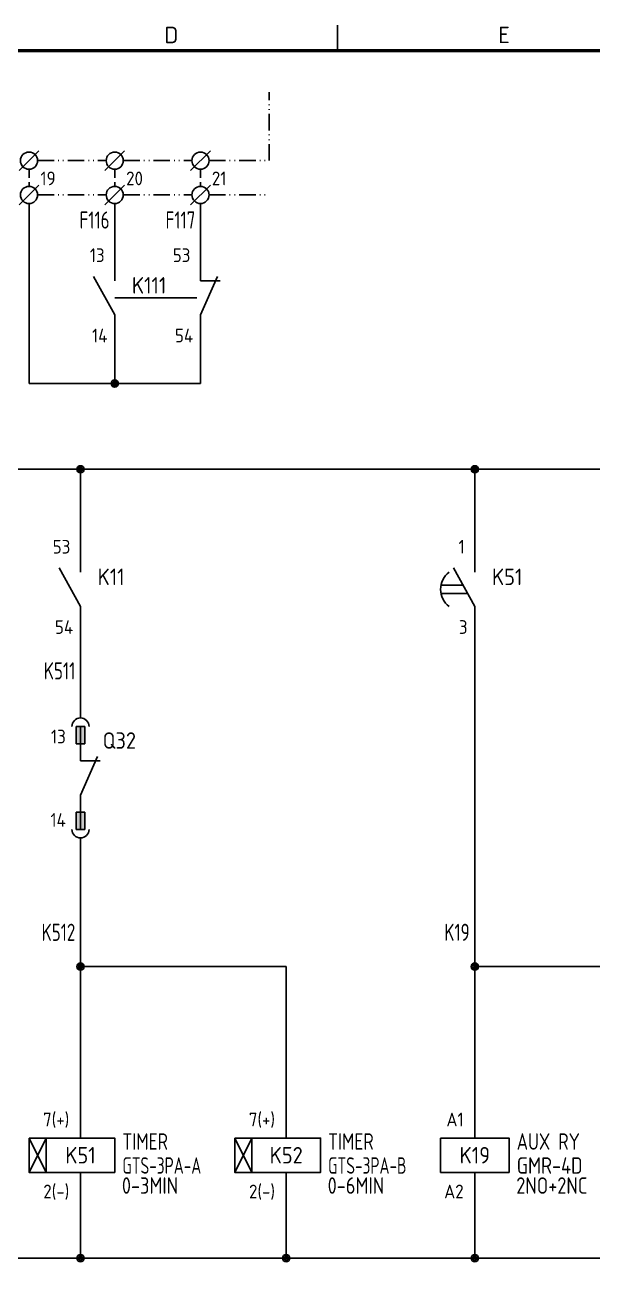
# Model space of a CAD drawing. Header units: millimetres. Extents: x 0 to 556, y 1 to 306.
# Drawn here: x 164.4 to 247.2, y 103.8 to 287.2 of the extents above; entities that cross this region are included whole.
import ezdxf
from ezdxf.enums import TextEntityAlignment as Align

# ---------------------------------------------------------------- set-up
doc = ezdxf.new("R2010")
doc.units = ezdxf.units.MM
doc.linetypes.add('ACAD_ISO12W100', pattern=[21, 12, -3, 0, -3, 0, -3])
doc.linetypes.add('HIDDEN', pattern=[0.375, 0.25, -0.125])
for name, color, linetype in [('LINK', 7, 'Continuous'), ('MISC', 7, 'Continuous'), ('Sheet Line', 3, 'Continuous'), ('Sheet Text', 2, 'Continuous'), ('SYMS', 7, 'Continuous'), ('TAGS', 7, 'Continuous'), ('TERMS', 7, 'Continuous'), ('WIRE_YELLOW', 2, 'Continuous'), ('WIREFIXED', 7, 'Continuous')]:
    doc.layers.add(name, color=color, linetype=linetype)
doc.layers.add('Sheet Out Line', color=2, linetype='Continuous', lineweight=50)
doc.styles.add('WD', font='ISOCP2.shx')
doc.styles.add('WD_IEC', font='ISOCP2.shx', dxfattribs={"width": 1.1, "height": 2.4, "bigfont": 'whgtxt.shx'})

# ---------------------------------------------------------------- blocks, each defined once
blk = doc.blocks.new('HT0_TB1')
blk.add_circle((0, 0), 1.25)
at = {"layer": 'SYMS'}
blk.add_line((-1.44, -1.44), (1.44, 1.44), dxfattribs=at)
at = {"flags": 1}
for tag, p, height, style in [('X4LINK', (-1.25, 0), 0.01, 'WD'), ('X4TERM01', (-1.25, 0), 0.25, 'WD_IEC'), ('X2TERM01', (0, 1.25), 0.25, 'WD_IEC'), ('X1LINK', (1.25, 0), 0.01, 'WD'), ('X1TERM01', (1.25, 0), 0.25, 'WD_IEC'), ('X8TERM01', (0, -1.25), 0.25, 'WD_IEC')]:
    blk.add_attdef(tag, p, '', height=height, dxfattribs=dict(at, style=style))
blk = doc.blocks.new('HT0W_TB1')
blk.add_circle((0, 0), 1.25)
at = {"layer": 'SYMS'}
blk.add_line((-1.44, -1.44), (1.44, 1.44), dxfattribs=at)
at = {"style": 'WD_IEC', "flags": 1}
for tag, p in [('INST', (-1.04, 7.87)), ('LOC', (-1.04, 4.87))]:
    blk.add_attdef(tag, text='', height=2.5, dxfattribs=at).set_placement(p, align=Align.BOTTOM_RIGHT)
at = {"style": 'WD_IEC'}
blk.add_attdef('TAGSTRIP', text='', height=2.5, dxfattribs=at).set_placement((-1.04, 1.87), align=Align.BOTTOM_RIGHT)
blk.add_attdef('TERM01', text='', height=2, dxfattribs=at).set_placement((1.66, 0.81), align=Align.BOTTOM_LEFT)
at = {"flags": 1}
for tag, p, height, style in [('X4LINK', (-1.25, 0), 0.01, 'WD'), ('X4TERM01', (-1.25, 0), 0.25, 'WD_IEC'), ('STRIPSEQ', (-0.02, -0.02), 0.025, 'WD_IEC'), ('X2TERM01', (0, 1.25), 0.25, 'WD_IEC'), ('X1LINK', (1.25, 0), 0.01, 'WD'), ('X1TERM01', (1.25, 0), 0.25, 'WD_IEC'), ('LINKTERM', (-0.02, -0.06), 0.025, 'WD_IEC'), ('X8TERM01', (0, -1.25), 0.25, 'WD_IEC')]:
    blk.add_attdef(tag, p, '', height=height, dxfattribs=dict(at, style=style))
at = {"style": 'WD_IEC', "flags": 1}
for tag, height, p in [('CAT', 1, (-1.95, -2.37)), ('MFG', 1, (-2.09, -3.63)), ('ASSYCODE', 1, (-2.04, -4.92)), ('DESC1', 2, (-1.78, -7.62)), ('DESC2', 2, (-1.78, -10.06)), ('DESC3', 2, (-1.78, -12.55))]:
    blk.add_attdef(tag, text='', height=height, dxfattribs=at).set_placement(p, align=Align.RIGHT)
blk = doc.blocks.new('LSSA3')
at = {"layer": 'Sheet Line'}
blk.add_line((210, 283.5), (210, 287.25), dxfattribs=at)
at = {"layer": 'Sheet Out Line'}
blk.add_lwpolyline([(16, 6.5), (404, 6.5), (404, 283.5), (16, 283.5)], close=True, dxfattribs=at)
at = {"style": 'WD_IEC', "width": 1.1}
for tag, height, p in [('DESC4', 2.4, (57.5, 39.5)), ('CUSTOMERS31', 3.8, (219, 38)), ('TITLE1', 3.6, (333, 37.5)), ('CUSTOMERS21', 3.8, (219, 35.25)), ('DESC3', 2.4, (57.5, 33.5)), ('CUSTOMERS32', 3.8, (219, 32.5)), ('TITLE2', 3.6, (333, 32.5)), ('CUSTOMERS22', 3.8, (219, 29.75)), ('RN', 3.5, (398, 28.75)), ('DESC2', 2.4, (57.5, 27.5)), ('CUSTOMERS33', 3.8, (219, 27)), ('TITLE3', 3.6, (333, 27.5)), ('DESC1', 2.4, (57.5, 21.5)), ('WORKNO', 3.5, (365.5, 18.5)), ('FILE', 2.4, (314, 18.5)), ('DESC0', 2.4, (57.5, 15.5)), ('SHN', 2.4, (395, 12)), ('TSH', 2.4, (401, 9))]:
    blk.add_attdef(tag, text='', height=height, dxfattribs=at).set_placement(p, align=Align.MIDDLE_CENTER)
at = {"style": 'WD_IEC'}
for tag, p in [('DATE4', (96.5, 39.5)), ('DRWN4', (111.5, 39.5)), ('DSGN4', (126.5, 39.5)), ('CHKD4', (141.5, 39.5)), ('APPD4', (156.5, 39.5)), ('DATE3', (96.5, 33.5)), ('DRWN3', (111.5, 33.5)), ('DSGN3', (126.5, 33.5)), ('CHKD3', (141.5, 33.5)), ('APPD3', (156.5, 33.5)), ('DATE2', (96.5, 27.5)), ('DRWN2', (111.5, 27.5)), ('DSGN2', (126.5, 27.5)), ('CHKD2', (141.5, 27.5)), ('APPD2', (156.5, 27.5)), ('DATE1', (96.5, 21.5)), ('DRWN1', (111.5, 21.5)), ('DSGN1', (126.5, 21.5)), ('CHKD1', (141.5, 21.5)), ('APPD1', (156.5, 21.5)), ('DATE0', (96.5, 15.5)), ('DRWN0', (111.5, 15.5)), ('DSGN0', (126.5, 15.5)), ('CHKD0', (141.5, 15.5)), ('APPD0', (156.5, 15.5))]:
    blk.add_attdef(tag, text='', height=2.4, dxfattribs=at).set_placement(p, align=Align.MIDDLE_CENTER)
at = {"style": 'WD_IEC', "width": 1.1}
for tag, p in [('DWG1ST', (345, 10.5)), ('DWGNO', (373.49, 10.5))]:
    blk.add_attdef(tag, text='', height=3.5, dxfattribs=at).set_placement(p, align=Align.MIDDLE_LEFT)
at = {"style": 'WD_IEC', "width": 1.1, "flags": 9}
blk.add_attdef('WD_TB', (0, 0), '', height=2.4, dxfattribs=at)
at = {"layer": 'Sheet Text', "style": 'WD_IEC', "width": 1.1}
for s, p in [('D', (185.75, 284.62)), ('E', (234.25, 284.62))]:
    blk.add_text(s, height=2.4, dxfattribs=at).set_placement(p, align=Align.CENTER)
blk = doc.blocks.new('WDDOT')
for radius in [0.529, 0.33, 0.164]:
    blk.add_circle((0, 0), radius)
blk = doc.blocks.new('VB421_AUXCONTACT1')
for p, q in [((0, 7.5), (0, 2.5)), ((0, -2.5), (-3.12, 3.12)), ((0, -2.5), (0, -7.5))]:
    blk.add_line(p, q)
at = {"style": 'WD_IEC', "flags": 1}
for tag, p, height in [('X2TERM01', (0, 7.5), 0.34), ('X4LINK', (-2.75, 0), 0.32), ('X1LINK', (0, 0), 0.34), ('X8TERM02', (0, -7.5), 0.34)]:
    blk.add_attdef(tag, p, '', height=height, dxfattribs=at)
at = {"linetype": 'Continuous', "style": 'WD_IEC'}
for tag, p in [('TERM01', (-1.47, 5.21)), ('TERM02', (-1.06, -6.5))]:
    blk.add_attdef(tag, text='', height=2, dxfattribs=at).set_placement(p, align=Align.RIGHT)
at = {"style": 'WD_IEC'}
for tag, p in [('TAG2', (2.5, 0.62)), ('TEXT1', (2.5, -2.89)), ('TEXT2', (2.5, -6.09))]:
    blk.add_attdef(tag, p, '', height=2.4, dxfattribs=at)
for tag, p in [('INST', (-2.43, -9.12)), ('LOC', (-2.58, -10.73))]:
    blk.add_attdef(tag, text='', height=1, dxfattribs=at).set_placement(p, align=Align.RIGHT)
at = {"style": 'WD_IEC', "flags": 1}
for tag, p in [('FAMILY', (-2.53, -13.64)), ('XREF', (-2.58, -12.19)), ('CONTACT', (-2.6, -15.24))]:
    blk.add_attdef(tag, text='', height=1, dxfattribs=at).set_placement(p, align=Align.RIGHT)
blk = doc.blocks.new('VB422_AUXCONTACT1')
for p, q in [((0, 7.5), (0, 2.5)), ((0, -2.5), (2.5, 3.12)), ((0, 2.5), (2.87, 2.5)), ((0, -2.5), (0, -7.5))]:
    blk.add_line(p, q)
at = {"style": 'WD_IEC', "flags": 1}
for tag, p, height in [('X2TERM01', (0, 7.5), 0.34), ('X4LINK', (-0.55, 0), 0.32), ('X1LINK', (1.92, 0), 0.32), ('X8TERM02', (0, -7.5), 0.34)]:
    blk.add_attdef(tag, p, '', height=height, dxfattribs=at)
at = {"linetype": 'Continuous', "style": 'WD_IEC'}
for tag, p in [('TERM01', (-1.47, 5.21)), ('TERM02', (-1.06, -6.5))]:
    blk.add_attdef(tag, text='', height=2, dxfattribs=at).set_placement(p, align=Align.RIGHT)
at = {"style": 'WD_IEC'}
for tag, p in [('TAG2', (4.38, 0.62)), ('TEXT1', (4.38, -2.89)), ('TEXT2', (4.38, -6.09))]:
    blk.add_attdef(tag, p, '', height=2.4, dxfattribs=at)
for tag, p in [('INST', (-2.43, -9.12)), ('LOC', (-2.58, -10.73))]:
    blk.add_attdef(tag, text='', height=1, dxfattribs=at).set_placement(p, align=Align.RIGHT)
at = {"style": 'WD_IEC', "flags": 1}
for tag, p in [('FAMILY', (-2.53, -13.64)), ('XREF', (-2.58, -12.19)), ('CONTACT', (-2.6, -15.24))]:
    blk.add_attdef(tag, text='', height=1, dxfattribs=at).set_placement(p, align=Align.RIGHT)
blk = doc.blocks.new('VJ31_TIMER_COIL1')
for p, q in [((0, 2.5), (0, 7.5)), ((-7.5, -2.5), (-5, 2.5)), ((-7.5, 2.5), (-5, -2.5)), ((0, -2.5), (0, -7.5))]:
    blk.add_line(p, q)
for points in [[(-7.5, 2.5), (-7.5, -2.5), (-5, -2.5), (-5, 2.5)], [(-5, 2.5), (-5, -2.5), (5, -2.5), (5, 2.5)]]:
    blk.add_lwpolyline(points, close=True)
at = {"flags": 1}
for tag, p, height, style in [('X2TERM01', (0, 7.5), 0.08, 'WD'), ('X4LINK', (-7.5, 0), 0.32, 'WD_IEC'), ('INST', (1.91, -4.61), 1, 'WD'), ('LOC', (1.75, -5.81), 1, 'WD'), ('CAT', (1.81, -7.11), 1, 'WD'), ('X8TERM02', (0, -7.5), 0.08, 'WD'), ('MFG', (1.68, -9.67), 1, 'WD'), ('FAMILY', (1.87, -8.35), 1, 'WD'), ('ASSYCODE', (1.66, -10.93), 1, 'WD'), ('WDTAGALT', (1.66, -12.18), 1, 'WD')]:
    blk.add_attdef(tag, p, '', height=height, dxfattribs=dict(at, style=style))
at = {"style": 'WD_IEC'}
for tag, p in [('TERM01', (-1.63, 4.2)), ('TERM02', (-1.63, -6.29))]:
    blk.add_attdef(tag, text='', height=2, dxfattribs=at).set_placement(p, align=Align.RIGHT)
for tag, p, width in [('RATING12', (6.11, 0.8), 0.85), ('RATING11', (6.11, -2.7), 0.9), ('TEXT1', (6.04, -5.62), 0.9)]:
    blk.add_attdef(tag, p, '', height=2.4, dxfattribs=dict(at, width=width))
blk.add_attdef('TAG1', text='', height=2.4, dxfattribs=at).set_placement((0, 0), align=Align.MIDDLE_CENTER)
at = {"style": 'WD_IEC', "width": 0.9, "flags": 1}
blk.add_attdef('X1LINK', (5, 0), '', height=0.32, dxfattribs=at)
at = {"lineweight": 9, "style": 'WD_IEC'}
for tag, p in [('NO', (-5.5, -16.5)), ('NC', (-5.5, -20))]:
    blk.add_attdef(tag, text='', height=2.5, dxfattribs=at).set_placement(p, align=Align.TOP_RIGHT)
for tag, p in [('XREFNO', (-4, -16.5)), ('XREFNC', (-4, -20))]:
    blk.add_attdef(tag, text='', height=2.5, dxfattribs=at).set_placement(p, align=Align.TOP_LEFT)
blk = doc.blocks.new('VJ11_AUXRY_Q1')
for p, q in [((0, 2.5), (0, 7.5)), ((0, -2.5), (0, -7.5))]:
    blk.add_line(p, q)
blk.add_lwpolyline([(-5, 2.5), (-5, -2.5), (5, -2.5), (5, 2.5)], close=True)
at = {"style": 'WD_IEC', "flags": 1}
for tag, p, height in [('X2TERM01', (0, 7.5), 0.32), ('X4LINK', (-5, 0), 0.32), ('X1LINK', (5, 0), 0.32), ('INST', (2.17, -4.46), 1), ('LOC', (2.14, -5.76), 1), ('X8TERM02', (0, -7.5), 0.32), ('FAMILY', (2.27, -7.15), 1), ('CAT', (2.31, -9.98), 1), ('MFG', (2.34, -8.68), 1), ('ASSYCODE', (2.25, -11.11), 1), ('WDTAGALT', (2.25, -12.35), 1), ('PEER_PINLIST', (2.25, -13.65), 1)]:
    blk.add_attdef(tag, p, '', height=height, dxfattribs=at)
at = {"style": 'WD_IEC'}
for tag, p in [('TERM01', (-1.63, 4.2)), ('TERM02', (-1.63, -6.29))]:
    blk.add_attdef(tag, text='', height=2, dxfattribs=at).set_placement(p, align=Align.RIGHT)
for tag, p, width in [('RATING12', (6.11, 0.8), 0.85), ('RATING11', (6.11, -2.7), 0.9), ('RATING1', (6.04, -5.62), 0.9)]:
    blk.add_attdef(tag, p, '', height=2.4, dxfattribs=dict(at, width=width))
blk.add_attdef('TAG1', text='', height=2.4, dxfattribs=at).set_placement((0, 0), align=Align.MIDDLE_CENTER)
at = {"lineweight": 9, "style": 'WD_IEC'}
for tag, p in [('NO', (-5.5, -16.5)), ('NC', (-5.5, -20))]:
    blk.add_attdef(tag, text='', height=2.5, dxfattribs=at).set_placement(p, align=Align.TOP_RIGHT)
for tag, p in [('XREFNO', (-4, -16.5)), ('XREFNC', (-4, -20))]:
    blk.add_attdef(tag, text='', height=2.5, dxfattribs=at).set_placement(p, align=Align.TOP_LEFT)
blk = doc.blocks.new('VJ321_TIMER1')
for p, q in [((0, 7.5), (0, 2.5)), ((0, -2.5), (-3.12, 3.12)), ((-4.94, 0.62), (-1.74, 0.62)), ((-4.94, -0.62), (-1.04, -0.62)), ((0, -2.5), (0, -7.5))]:
    blk.add_line(p, q)
blk.add_arc((-1.88, 0), 3.12, 126.8699, 233.1301)
at = {"style": 'WD_IEC', "flags": 1}
for tag, p in [('X2TERM01', (0, 7.5)), ('X4LINK', (-5.75, 0)), ('X1LINK', (-0.5, 0)), ('X8TERM02', (0, -7.5))]:
    blk.add_attdef(tag, p, '', height=0.32, dxfattribs=at)
at = {"linetype": 'Continuous', "style": 'WD_IEC'}
for tag, p in [('TERM01', (-1.47, 5.21)), ('TERM02', (-1.06, -6.5))]:
    blk.add_attdef(tag, text='', height=2, dxfattribs=at).set_placement(p, align=Align.RIGHT)
at = {"style": 'WD', "flags": 1}
for tag, p in [('INST', (-7.16, 1.33)), ('LOC', (-7.26, -0.03)), ('FAMILY', (-7.22, -2.55)), ('XREF', (-7.24, -1.29)), ('CONTACT', (-7.29, -3.89))]:
    blk.add_attdef(tag, text='', height=1, dxfattribs=at).set_placement(p, align=Align.RIGHT)
at = {"style": 'WD_IEC'}
for tag, p in [('TAG2', (2.5, 0.62)), ('TEXT1', (2.5, -2.89)), ('TEXT2', (2.5, -6.09))]:
    blk.add_attdef(tag, p, '', height=2.4, dxfattribs=at)
blk = doc.blocks.new('WD_WNV')
at = {"linetype": 'Continuous', "style": 'WD_IEC', "width": 0.8}
blk.add_attdef('WIRENO', text='', height=2.5, rotation=90, dxfattribs=at).set_placement((-0.75, 0), align=Align.CENTER)
at = {"style": 'WD_IEC', "flags": 1}
for tag, p in [('W08USER', (-1, 0.375)), ('W04USER', (-1, 0.875)), ('W05USER', (-1, 0.75)), ('W09USER', (-1, 0.25)), ('W03USER', (-1, 1)), ('W06USER', (-1, 0.625)), ('W07USER', (-1, 0.5)), ('W02USER', (-1, 1.125)), ('W01USER', (-1, 1.25)), ('W10USER', (-1, 0.125))]:
    blk.add_attdef(tag, text='', height=0.08, dxfattribs=at).set_placement(p, align=Align.CENTER)
blk = doc.blocks.new('VA122_AUXCONTACT')
for p, q in [((0, 11.25), (0, 8.75)), ((0, 7.5), (0, 2.5)), ((0, -2.5), (2.5, 3.12)), ((0, 2.5), (2.87, 2.5)), ((0, -2.5), (0, -7.5)), ((0, -11.25), (0, -8.75))]:
    blk.add_line(p, q)
for points in [[(0.62, 7.5), (-0.62, 7.5), (-0.62, 5), (0.62, 5)], [(0.62, -7.5), (-0.62, -7.5), (-0.62, -5), (0.62, -5)]]:
    blk.add_lwpolyline(points, close=True)
for centre, start, end in [((0, 7.5), 0, 180), ((0, -7.5), 180, 0)]:
    blk.add_arc(centre, 1.25, start, end)
for points in [[(0.62, 5), (0.62, 7.5), (-0.62, 5), (-0.62, 7.5)], [(0.62, -5), (0.62, -7.5), (-0.62, -5), (-0.62, -7.5)]]:
    blk.add_solid(points)
at = {"flags": 1}
for tag, p, height, style in [('X2TERM01', (0, 11.25), 0.08, 'WD'), ('X4LINK', (-0.55, 0), 0.32, 'WD_IEC'), ('X1LINK', (1.92, 0), 0.32, 'WD_IEC'), ('X8TERM02', (0, -11.25), 0.08, 'WD')]:
    blk.add_attdef(tag, p, '', height=height, dxfattribs=dict(at, style=style))
at = {"style": 'WD_IEC'}
for tag, p in [('TERM01', (-2.13, 5.04)), ('TERM02', (-2.13, -7.13))]:
    blk.add_attdef(tag, text='', height=2, dxfattribs=at).set_placement(p, align=Align.RIGHT)
for tag, p in [('TAG2', (3.23, 5.46)), ('TEXT1', (3.23, 1.42)), ('TEXT2', (3.23, -1.5))]:
    blk.add_attdef(tag, text='', height=2.4, dxfattribs=at).set_placement(p, align=Align.MIDDLE_LEFT)
at = {"style": 'WD_IEC', "flags": 1}
blk.add_attdef('XREF', text='', height=1.8, dxfattribs=at).set_placement((3.23, -3.96), align=Align.MIDDLE_LEFT)
for tag, p in [('INST', (-2.37, -9.97)), ('LOC', (-2.4, -11.27)), ('FAMILY', (-2.27, -12.66)), ('CONTACT', (-2.27, -14))]:
    blk.add_attdef(tag, text='', height=1, dxfattribs=at).set_placement(p, align=Align.RIGHT)

msp = doc.modelspace()

# ---------------------------------------------------------------- linework, layer by layer
at = {"linetype": 'ACAD_ISO12W100', "ltscale": 0.2}
for p, q in [((200, 267.5), (200, 277.5)), ((166.25, 267.5), (176.25, 267.5)), ((178.75, 267.5), (188.75, 267.5)), ((191.25, 267.5), (200, 267.5)), ((166.25, 262.5), (176.25, 262.5)), ((178.75, 262.5), (188.75, 262.5)), ((191.25, 262.5), (200, 262.5))]:
    msp.add_line(p, q, dxfattribs=at)
at = {"linetype": 'HIDDEN', "ltscale": 5}
for p, q in [((165, 266.25), (165, 263.75)), ((177.5, 266.25), (177.5, 263.75)), ((190, 266.25), (190, 263.75))]:
    msp.add_line(p, q, dxfattribs=at)
at = {"layer": 'LINK'}
msp.add_lwpolyline([(177.5, 247.5), (189.45, 247.5)], dxfattribs=at)
at = {"layer": 'WIRE_YELLOW', "linetype": 'Continuous'}
for p, q in [((165, 261.25), (165, 235)), ((177.5, 261.25), (177.5, 255)), ((190, 261.25), (190, 255)), ((177.5, 240), (177.5, 235)), ((190, 240), (190, 235)), ((165, 235), (190, 235)), ((30, 222.5), (400, 222.5)), ((172.5, 222.5), (172.5, 212.5)), ((230, 222.5), (230, 212.5)), ((172.5, 197.5), (172.5, 188.75)), ((230, 197.5), (230, 130)), ((172.5, 166.25), (172.5, 130)), ((172.5, 150), (202.5, 150)), ((202.5, 150), (202.5, 130)), ((230, 150), (257.5, 150)), ((172.5, 115), (172.5, 107.5)), ((202.5, 115), (202.5, 107.5)), ((230, 115), (230, 107.5)), ((30, 107.5), (400, 107.5))]:
    msp.add_line(p, q, dxfattribs=at)

# ---------------------------------------------------------------- block references
at = {"linetype": 'Continuous'}
msp.add_blockref('LSSA3', (0, 0), dxfattribs=at)
at = {"layer": 'SYMS', "color": 2, "linetype": 'Continuous'}
for p in [(165, 267.5), (177.5, 267.5), (190, 267.5)]:
    msp.add_blockref('HT0_TB1', p, dxfattribs=at)
at = {"layer": 'SYMS', "linetype": 'Continuous'}
ref = msp.add_blockref('HT0W_TB1', (165, 262.5), dxfattribs=at)
ref.add_attrib('TERM01', '19', dxfattribs={"layer": 'TERMS', "height": 2, "style": 'WD_IEC'}).set_placement((166.66, 263.31), align=Align.BOTTOM_LEFT)
ref = msp.add_blockref('HT0W_TB1', (177.5, 262.5), dxfattribs=at)
ref.add_attrib('TERM01', '20', dxfattribs={"layer": 'TERMS', "height": 2, "style": 'WD_IEC'}).set_placement((179.16, 263.31), align=Align.BOTTOM_LEFT)
ref = msp.add_blockref('HT0W_TB1', (190, 262.5), dxfattribs=at)
ref.add_attrib('TERM01', '21', dxfattribs={"layer": 'TERMS', "height": 2, "style": 'WD_IEC'}).set_placement((191.66, 263.31), align=Align.BOTTOM_LEFT)
ref = msp.add_blockref('VB421_AUXCONTACT1', (177.5, 247.5), dxfattribs=at)
ref.add_attrib('TERM02', '14', dxfattribs={"layer": 'TERMS', "linetype": 'Continuous', "height": 2, "style": 'WD_IEC'}).set_placement((176.44, 241), align=Align.RIGHT)
ref.add_attrib('TERM01', '13', dxfattribs={"layer": 'TERMS', "linetype": 'Continuous', "height": 2, "style": 'WD_IEC'}).set_placement((176.03, 252.71), align=Align.RIGHT)
ref.add_attrib('TAG2', 'K111', (180, 248.12), dxfattribs={"layer": 'TAGS', "height": 2.4, "style": 'WD_IEC'})
ref = msp.add_blockref('VB422_AUXCONTACT1', (190, 247.5), dxfattribs=at)
ref.add_attrib('TERM02', '54', dxfattribs={"layer": 'TERMS', "linetype": 'Continuous', "height": 2, "style": 'WD_IEC'}).set_placement((188.94, 241), align=Align.RIGHT)
ref.add_attrib('TERM01', '53', dxfattribs={"layer": 'TERMS', "linetype": 'Continuous', "height": 2, "style": 'WD_IEC'}).set_placement((188.53, 252.71), align=Align.RIGHT)
for p in [(177.5, 235), (172.5, 222.5), (230, 222.5), (172.5, 150), (230, 150), (172.5, 107.5), (202.5, 107.5), (230, 107.5)]:
    msp.add_blockref('WDDOT', p, dxfattribs=at)
ref = msp.add_blockref('VB421_AUXCONTACT1', (172.5, 205), dxfattribs=at)
ref.add_attrib('TERM02', '54', dxfattribs={"layer": 'TERMS', "linetype": 'Continuous', "height": 2, "style": 'WD_IEC'}).set_placement((171.44, 198.5), align=Align.RIGHT)
ref.add_attrib('TERM01', '53', dxfattribs={"layer": 'TERMS', "linetype": 'Continuous', "height": 2, "style": 'WD_IEC'}).set_placement((171.03, 210.21), align=Align.RIGHT)
ref.add_attrib('TAG2', 'K11', (175, 205.62), dxfattribs={"layer": 'TAGS', "height": 2.4, "style": 'WD_IEC'})
ref = msp.add_blockref('VJ321_TIMER1', (230, 205), dxfattribs=at)
ref.add_attrib('TERM02', '3', dxfattribs={"layer": 'TERMS', "linetype": 'Continuous', "height": 2, "style": 'WD_IEC'}).set_placement((228.94, 198.5), align=Align.RIGHT)
ref.add_attrib('TERM01', '1', dxfattribs={"layer": 'TERMS', "linetype": 'Continuous', "height": 2, "style": 'WD_IEC'}).set_placement((228.53, 210.21), align=Align.RIGHT)
ref.add_attrib('TAG2', 'K51', (232.5, 205.62), dxfattribs={"layer": 'TAGS', "height": 2.4, "style": 'WD_IEC'})
ref = msp.add_blockref('VA122_AUXCONTACT', (172.5, 177.5), dxfattribs=at)
ref.add_attrib('TERM02', '14', dxfattribs={"layer": 'TERMS', "height": 2, "style": 'WD_IEC'}).set_placement((170.37, 170.37), align=Align.RIGHT)
ref.add_attrib('TERM01', '13', dxfattribs={"layer": 'TERMS', "height": 2, "style": 'WD_IEC'}).set_placement((170.37, 182.54), align=Align.RIGHT)
ref.add_attrib('TAG2', 'Q32', dxfattribs={"layer": 'TAGS', "height": 2.4, "style": 'WD_IEC'}).set_placement((175.73, 182.96), align=Align.MIDDLE_LEFT)
ref = msp.add_blockref('VJ31_TIMER_COIL1', (172.5, 122.5), dxfattribs=at)
ref.add_attrib('TERM02', '2(-)', dxfattribs={"layer": 'TERMS', "height": 2, "style": 'WD_IEC'}).set_placement((170.87, 116.21), align=Align.RIGHT)
ref.add_attrib('TERM01', '7(+)', dxfattribs={"layer": 'TERMS', "height": 2, "style": 'WD_IEC'}).set_placement((170.87, 126.7), align=Align.RIGHT)
ref.add_attrib('TEXT1', '0-3MIN', (178.54, 116.88), dxfattribs={"layer": 'MISC', "height": 2.4, "style": 'WD_IEC', "width": 0.9})
ref.add_attrib('RATING11', 'GTS-3PA-A', (178.61, 119.8), dxfattribs={"layer": 'MISC', "height": 2.4, "style": 'WD_IEC', "width": 0.75})
ref.add_attrib('RATING12', 'TIMER', (178.61, 123.3), dxfattribs={"layer": 'MISC', "height": 2.4, "style": 'WD_IEC', "width": 0.85})
ref.add_attrib('TAG1', 'K51', dxfattribs={"layer": 'TAGS', "height": 2.4, "style": 'WD_IEC'}).set_placement((172.5, 122.5), align=Align.MIDDLE_CENTER)
ref = msp.add_blockref('VJ31_TIMER_COIL1', (202.5, 122.5), dxfattribs=at)
ref.add_attrib('TERM02', '2(-)', dxfattribs={"layer": 'TERMS', "height": 2, "style": 'WD_IEC'}).set_placement((200.87, 116.21), align=Align.RIGHT)
ref.add_attrib('TERM01', '7(+)', dxfattribs={"layer": 'TERMS', "height": 2, "style": 'WD_IEC'}).set_placement((200.87, 126.7), align=Align.RIGHT)
ref.add_attrib('TEXT1', '0-6MIN', (208.54, 116.88), dxfattribs={"layer": 'MISC', "height": 2.4, "style": 'WD_IEC', "width": 0.9})
ref.add_attrib('RATING11', 'GTS-3PA-B', (208.61, 119.8), dxfattribs={"layer": 'MISC', "height": 2.4, "style": 'WD_IEC', "width": 0.75})
ref.add_attrib('RATING12', 'TIMER', (208.61, 123.3), dxfattribs={"layer": 'MISC', "height": 2.4, "style": 'WD_IEC', "width": 0.85})
ref.add_attrib('TAG1', 'K52', dxfattribs={"layer": 'TAGS', "height": 2.4, "style": 'WD_IEC'}).set_placement((202.5, 122.5), align=Align.MIDDLE_CENTER)
ref = msp.add_blockref('VJ11_AUXRY_Q1', (230, 122.5), dxfattribs=at)
ref.add_attrib('RATING1', '2NO+2NC', (236.04, 116.88), dxfattribs={"layer": 'MISC', "height": 2.4, "style": 'WD_IEC', "width": 0.9})
ref.add_attrib('RATING11', 'GMR-4D', (236.11, 119.8), dxfattribs={"layer": 'MISC', "height": 2.4, "style": 'WD_IEC', "width": 0.9})
ref.add_attrib('RATING12', 'AUX RY', (236.11, 123.3), dxfattribs={"layer": 'MISC', "height": 2.4, "style": 'WD_IEC', "width": 0.85})
ref.add_attrib('TAG1', 'K19', dxfattribs={"layer": 'TAGS', "height": 2.4, "style": 'WD_IEC'}).set_placement((230, 122.5), align=Align.MIDDLE_CENTER)
ref.add_attrib('TERM02', 'A2', dxfattribs={"layer": 'TERMS', "height": 2, "style": 'WD_IEC'}).set_placement((228.37, 116.21), align=Align.RIGHT)
ref.add_attrib('TERM01', 'A1', dxfattribs={"layer": 'TERMS', "height": 2, "style": 'WD_IEC'}).set_placement((228.37, 126.7), align=Align.RIGHT)
at = {"layer": 'WIREFIXED', "linetype": 'Continuous'}
ref = msp.add_blockref('WD_WNV', (177.5, 260.75), dxfattribs=at)
ref.add_attrib('WIRENOF', 'F116', dxfattribs={"linetype": 'Continuous', "height": 2.5, "style": 'WD_IEC', "width": 0.8}).set_placement((176.75, 258.84), align=Align.MIDDLE_RIGHT)
ref = msp.add_blockref('WD_WNV', (190, 260.75), dxfattribs=at)
ref.add_attrib('WIRENOF', 'F117', dxfattribs={"linetype": 'Continuous', "height": 2.5, "style": 'WD_IEC', "width": 0.8}).set_placement((189.25, 258.84), align=Align.MIDDLE_RIGHT)
ref = msp.add_blockref('WD_WNV', (172.5, 193.12), dxfattribs=at)
ref.add_attrib('WIRENOF', 'K511', dxfattribs={"linetype": 'Continuous', "height": 2.5, "style": 'WD_IEC', "width": 0.8}).set_placement((171.75, 193.12), align=Align.MIDDLE_RIGHT)
ref = msp.add_blockref('WD_WNV', (172.5, 155), dxfattribs=at)
ref.add_attrib('WIRENOF', 'K512', dxfattribs={"linetype": 'Continuous', "height": 2.5, "style": 'WD_IEC', "width": 0.8}).set_placement((171.75, 155), align=Align.MIDDLE_RIGHT)
ref = msp.add_blockref('WD_WNV', (230, 155), dxfattribs=at)
ref.add_attrib('WIRENOF', 'K19', dxfattribs={"linetype": 'Continuous', "height": 2.5, "style": 'WD_IEC', "width": 0.8}).set_placement((229.25, 155), align=Align.MIDDLE_RIGHT)

doc.saveas('drawing.dxf')
